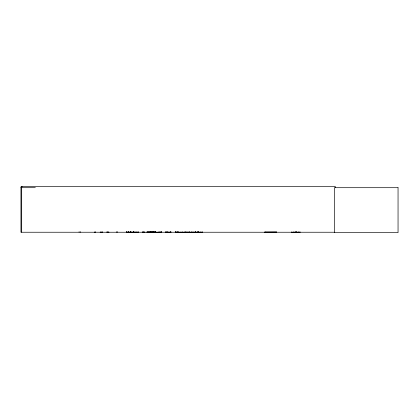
<?xml version="1.0" encoding="UTF-8"?>
<svg xmlns="http://www.w3.org/2000/svg" width="419" height="419" viewBox="0 0 419 419"><rect width="100%" height="100%" fill="white"/><g stroke="black" fill="none" stroke-linecap="round" stroke-linejoin="round"><path stroke-width="0.63" d="M126.884 232.226L126.884 231.869M133.619 232.226L133.666 231.869M152.06 232.226L152.06 231.869M193.866 232.184L193.882 231.869M291.666 232.241L300.03 232.184M291.744 232.184L291.76 231.869M155.25 232.241L155.318 231.775M161.205 232.194L161.247 231.901M168.642 232.241L170.873 232.194M136.039 232.194L138.144 232.194M100.141 232.241L102.053 232.194M94.856 232.184L94.574 232.194M276.221 232.131L264.735 232.22L276.524 232.22L276.435 231.885M265.044 232.121L264.824 232.042M264.834 232.131L276.435 232.121M265.725 232.131L266.028 232.241M182.118 232.194L186.602 232.194M159.005 232.194L161.247 232.147M160.964 232.194L160.996 231.775M168.915 232.194L168.957 231.901L169.004 232.241M126.323 232.194L135.347 232.205M126.564 232.194L126.611 231.901M22.259 186.853L20.95 186.853L20.95 232.241L334.561 232.241M20.95 187.696L35.322 187.696M146.98 231.948L155.37 231.948M146.964 232.058L155.386 232.058M142.842 232.241L142.842 231.869L142.884 232.147L145.037 232.194M146.975 232.215L158.806 232.226L158.801 231.869M165.824 231.901L168.087 232.205M181.296 232.226L175.54 232.194M202.23 232.226L187.649 232.194M131.011 232.184L131.037 231.901M109.013 232.194L107.128 232.194M135.086 232.194L135.044 231.901M177.499 232.194L177.457 231.901M167.83 232.194L167.783 231.901M191.912 232.184L191.949 231.869M176.362 232.194L176.326 231.901L176.294 232.241M293.52 232.184L293.504 231.869M202.157 232.194L202.147 231.901M195.642 232.184L195.626 231.869M126.926 232.194L126.926 231.869M335.216 187.696L335.216 186.382L21.688 186.382L21.688 232.241M300.014 231.869L300.014 232.241M298.27 231.869L298.27 232.241M296.678 231.775L296.678 232.241M296.453 231.775L296.453 232.241M295.322 231.775L295.322 232.241M295.096 231.775L295.096 232.241M202.131 231.869L202.131 232.241M200.387 231.869L200.387 232.241M198.795 231.775L198.795 232.241M198.685 231.869L198.685 232.241M198.569 231.775L198.569 232.241M197.438 231.775L197.438 232.241M197.213 231.775L197.213 232.241M195.432 231.775L195.432 232.241M195.202 231.775L195.202 232.241M191.865 231.869L191.865 232.241M189.22 231.775L189.22 232.241M189.069 231.775L189.069 232.241M187.576 231.869L187.576 232.241M186.675 231.869L186.675 232.241M185.177 231.775L185.177 232.241M185.03 231.775L185.03 232.241M182.38 231.869L182.38 232.241M181.029 231.869L181.029 232.241M178.211 231.775L178.211 232.241M178.044 231.775L178.044 232.241M177.41 231.869L177.41 232.241M175.744 231.775L175.744 232.241M175.676 231.775L175.676 232.241M175.451 231.869L175.451 232.241M170.962 231.869L170.962 232.241M170.732 231.775L170.732 232.241M170.664 231.775L170.664 232.241M167.741 231.869L167.741 232.241M166.076 231.775L166.008 232.241M165.777 231.869L165.777 232.241M161.294 231.869L161.294 232.241M161.064 231.775L161.064 232.241M159.33 231.869L159.33 232.241M155.554 231.775L155.543 232.241M155.517 231.869L155.517 232.241M153.763 231.775L153.763 232.241M153.6 231.775L153.6 232.241M150.782 231.869L150.782 232.241M144.707 231.869L144.707 232.241M143.089 231.775L143.089 232.241M143.02 231.775L143.02 232.241M138.233 231.869L138.233 232.241M138.05 231.775L137.987 232.241M136.364 231.869L136.364 232.241M134.997 231.869L134.997 232.241M133.378 231.775L133.378 232.241M133.31 231.775L133.31 232.241M133.127 231.869L133.127 232.241M130.948 231.869L130.995 232.241M130.409 231.775L130.409 232.241M130.377 231.775L130.377 232.241M130.225 231.775L130.22 232.241M130.173 231.775L130.141 232.241M128.523 231.869L128.523 232.241M128.34 231.775L128.34 232.241M128.277 231.775L128.277 232.241M126.653 231.869L126.653 232.241M117.671 231.681L117.671 232.241M116.356 231.681L116.356 232.241M108.683 231.869L108.683 232.241M107.107 231.775L107.164 232.241M107.039 231.869L107.039 232.241M102.147 231.869L102.147 232.241M102.079 231.775L102.021 232.241M100.502 231.869L100.502 232.241M95.642 231.775L95.642 232.241M94.872 231.869L94.914 232.241M80.422 231.681L80.422 232.241M79.112 231.681L79.112 232.241M398.05 187.696L334.477 187.696L334.477 232.618L398.05 232.618L398.05 187.696"/></g></svg>
